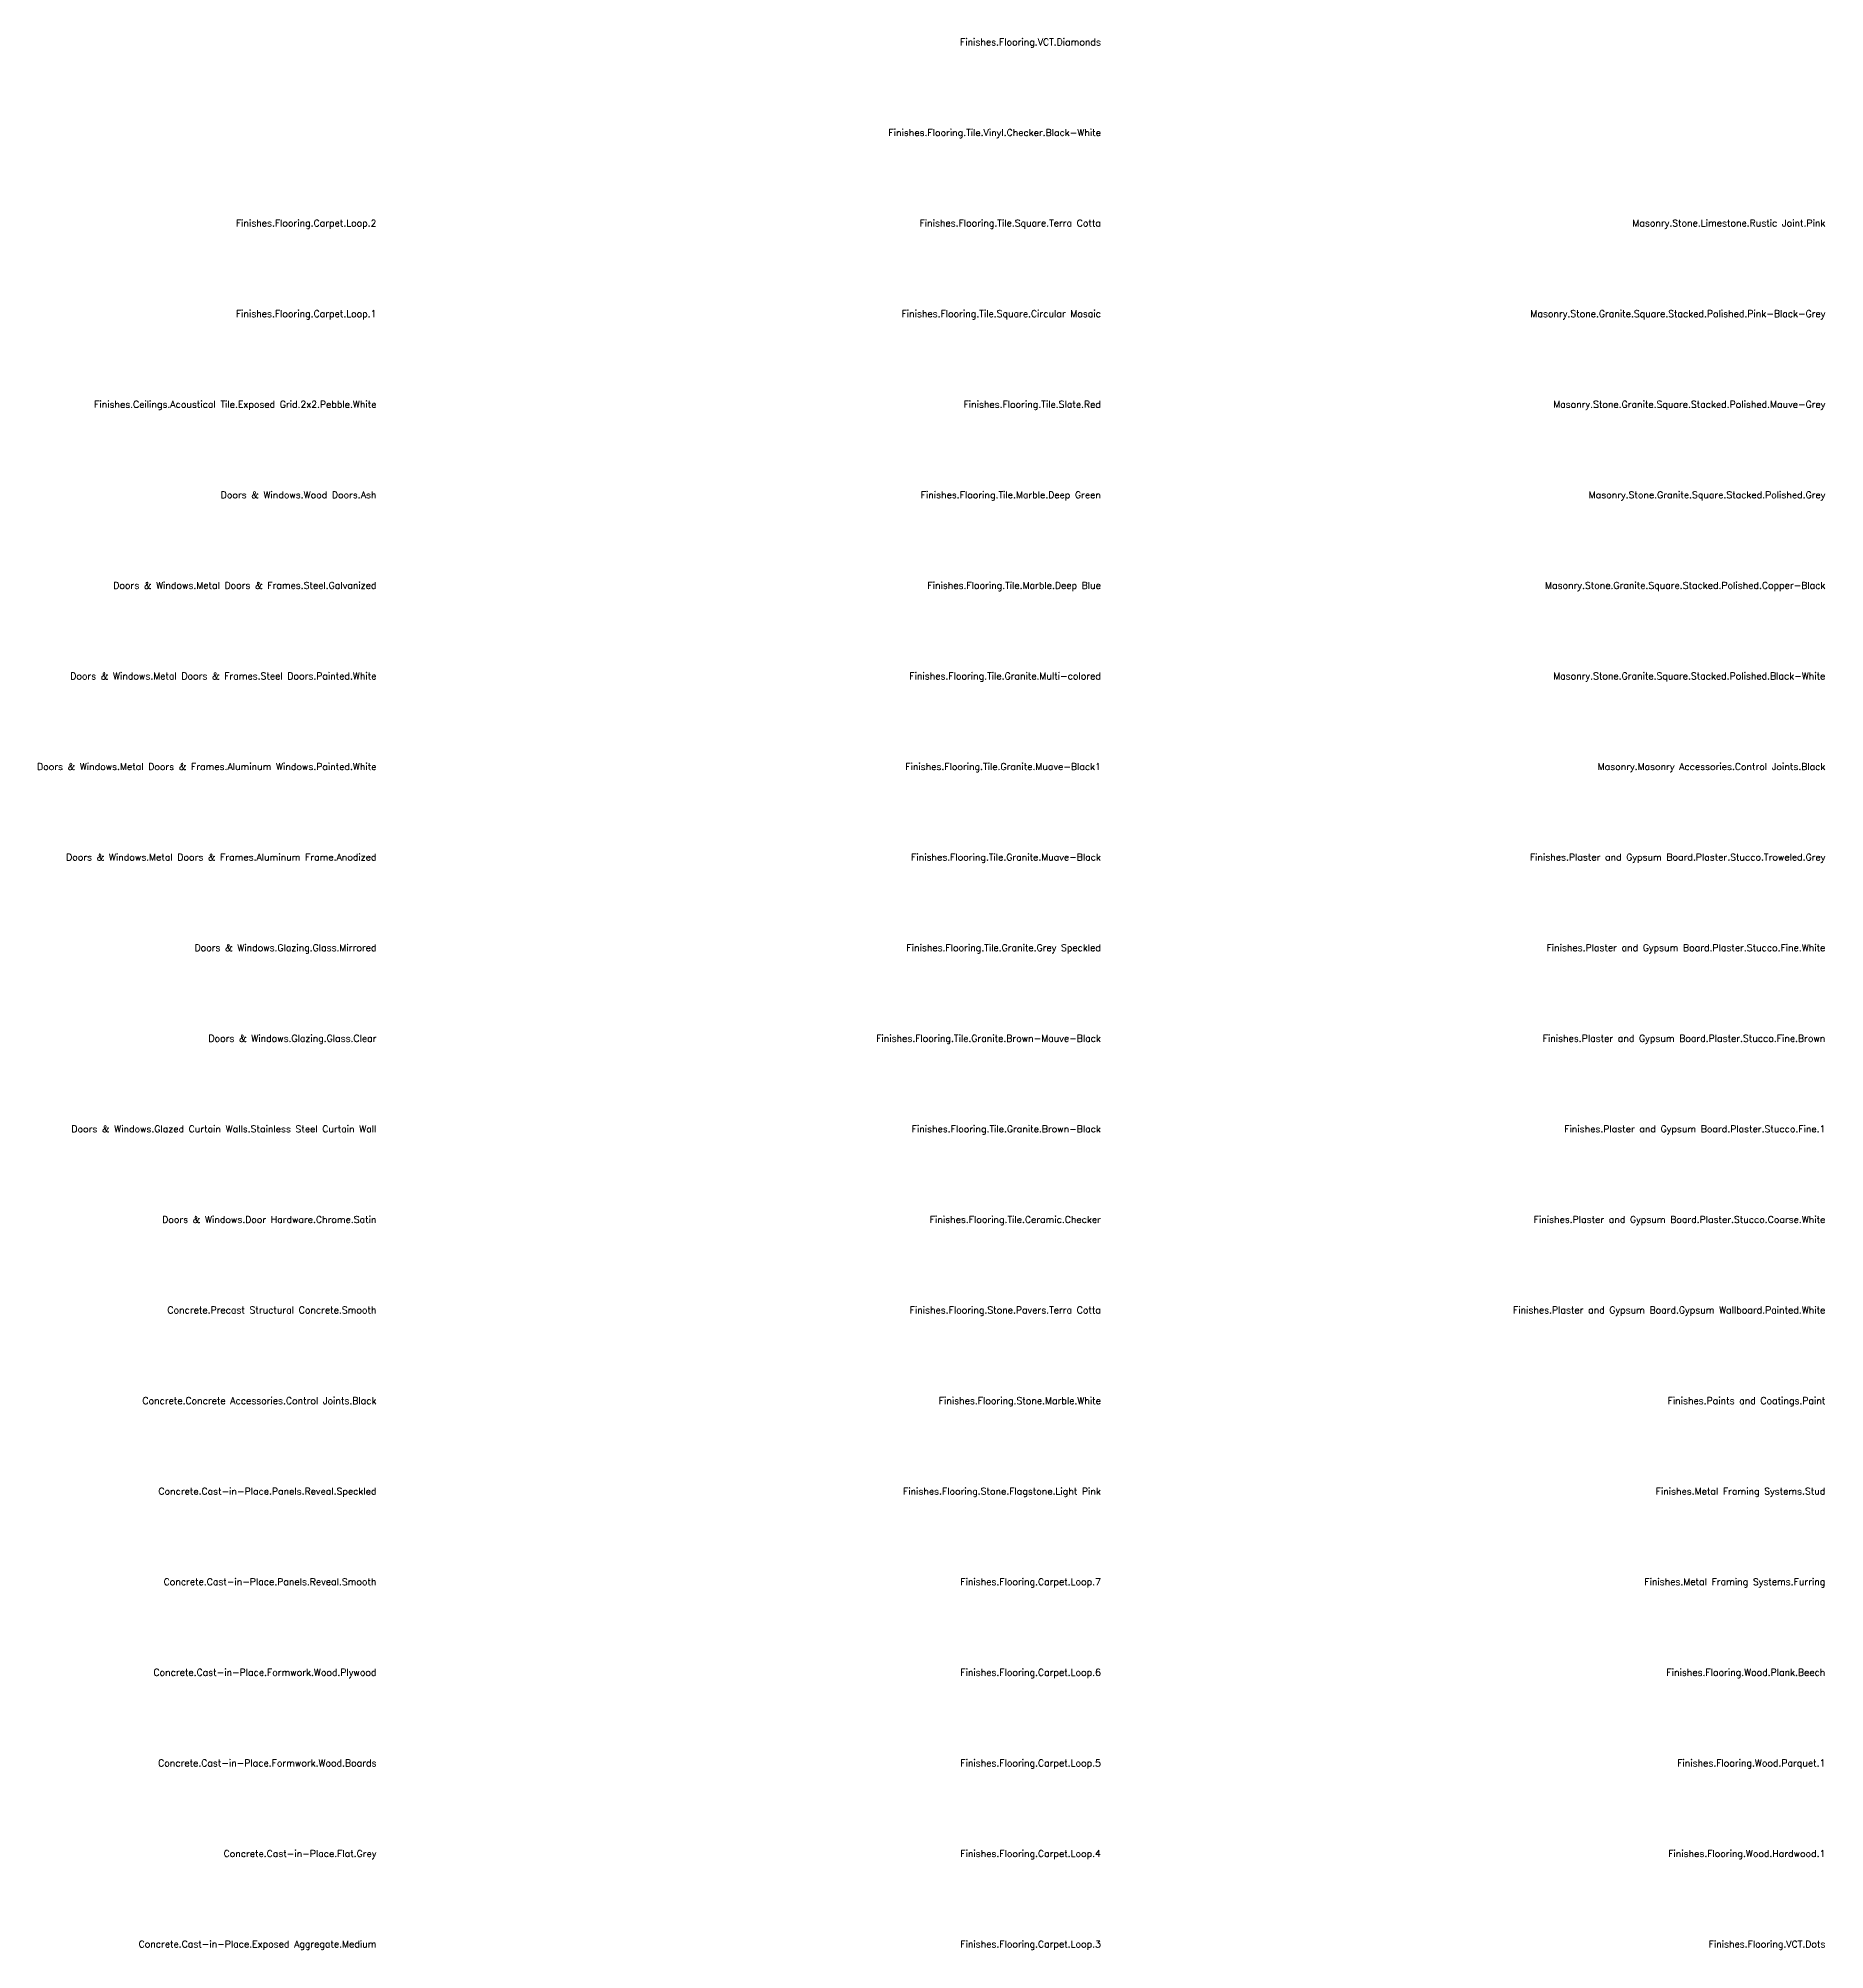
# Model space of a CAD drawing. Header units: millimetres. Extents: x -11210 to 143985, y 1425 to 64736.
# Drawn here: x -11210 to 47976, y 1425 to 64736 of the extents above; entities that cross this region are included whole.
import ezdxf
from ezdxf.enums import TextEntityAlignment as Align

# ---------------------------------------------------------------- set-up
doc = ezdxf.new("R2010")
doc.units = ezdxf.units.MM
doc.header["$LTSCALE"] = 0.5
doc.styles.add('RomanS', font='romans.shx')

msp = doc.modelspace()

# ---------------------------------------------------------------- texts
at = {"style": 'RomanS'}
for s, p in [('Finishes.Flooring.VCT.Diamonds', (23995, 64500)), ('Finishes.Flooring.Tile.Vinyl.Checker.Black-White', (23995, 61500)), ('Finishes.Flooring.Carpet.Loop.2', (-5, 58500)), ('Finishes.Flooring.Tile.Square.Terra Cotta', (23995, 58500)), ('Masonry.Stone.Limestone.Rustic Joint.Pink', (47995, 58500)), ('Finishes.Flooring.Carpet.Loop.1', (-5, 55500)), ('Finishes.Flooring.Tile.Square.Circular Mosaic', (23995, 55500)), ('Masonry.Stone.Granite.Square.Stacked.Polished.Pink-Black-Grey', (47995, 55500)), ('Finishes.Ceilings.Acoustical Tile.Exposed Grid.2x2.Pebble.White', (-5, 52500)), ('Finishes.Flooring.Tile.Slate.Red', (23995, 52500)), ('Masonry.Stone.Granite.Square.Stacked.Polished.Mauve-Grey', (47995, 52500)), ('Doors & Windows.Wood Doors.Ash', (-5, 49500)), ('Finishes.Flooring.Tile.Marble.Deep Green', (23995, 49500)), ('Masonry.Stone.Granite.Square.Stacked.Polished.Grey', (47995, 49500)), ('Doors & Windows.Metal Doors & Frames.Steel.Galvanized', (-5, 46500)), ('Finishes.Flooring.Tile.Marble.Deep Blue', (23995, 46500)), ('Masonry.Stone.Granite.Square.Stacked.Polished.Copper-Black', (47995, 46500)), ('Doors & Windows.Metal Doors & Frames.Steel Doors.Painted.White', (-5, 43500)), ('Finishes.Flooring.Tile.Granite.Multi-colored', (23995, 43500)), ('Masonry.Stone.Granite.Square.Stacked.Polished.Black-White', (47995, 43500)), ('Doors & Windows.Metal Doors & Frames.Aluminum Windows.Painted.White', (-5, 40500)), ('Finishes.Flooring.Tile.Granite.Muave-Black1', (23995, 40500)), ('Masonry.Masonry Accessories.Control Joints.Black', (47995, 40500)), ('Doors & Windows.Metal Doors & Frames.Aluminum Frame.Anodized', (-5, 37500)), ('Finishes.Flooring.Tile.Granite.Muave-Black', (23995, 37500)), ('Finishes.Plaster and Gypsum Board.Plaster.Stucco.Troweled.Grey', (47995, 37500)), ('Doors & Windows.Glazing.Glass.Mirrored', (-5, 34500)), ('Finishes.Flooring.Tile.Granite.Grey Speckled', (23995, 34500)), ('Finishes.Plaster and Gypsum Board.Plaster.Stucco.Fine.White', (47995, 34500)), ('Doors & Windows.Glazing.Glass.Clear', (-5, 31500)), ('Finishes.Flooring.Tile.Granite.Brown-Mauve-Black', (23995, 31500)), ('Finishes.Plaster and Gypsum Board.Plaster.Stucco.Fine.Brown', (47995, 31500)), ('Doors & Windows.Glazed Curtain Walls.Stainless Steel Curtain Wall', (-5, 28500)), ('Finishes.Flooring.Tile.Granite.Brown-Black', (23995, 28500)), ('Finishes.Plaster and Gypsum Board.Plaster.Stucco.Fine.1', (47995, 28500)), ('Doors & Windows.Door Hardware.Chrome.Satin', (-5, 25500)), ('Finishes.Flooring.Tile.Ceramic.Checker', (23995, 25500)), ('Finishes.Plaster and Gypsum Board.Plaster.Stucco.Coarse.White', (47995, 25500)), ('Concrete.Precast Structural Concrete.Smooth', (-5, 22500)), ('Finishes.Flooring.Stone.Pavers.Terra Cotta', (23995, 22500)), ('Finishes.Plaster and Gypsum Board.Gypsum Wallboard.Painted.White', (47995, 22500)), ('Concrete.Concrete Accessories.Control Joints.Black', (-5, 19500)), ('Finishes.Flooring.Stone.Marble.White', (23995, 19500)), ('Finishes.Paints and Coatings.Paint', (47995, 19500)), ('Concrete.Cast-in-Place.Panels.Reveal.Speckled', (-5, 16500)), ('Finishes.Flooring.Stone.Flagstone.Light Pink', (23995, 16500)), ('Finishes.Metal Framing Systems.Stud', (47995, 16500)), ('Concrete.Cast-in-Place.Panels.Reveal.Smooth', (-5, 13500)), ('Finishes.Flooring.Carpet.Loop.7', (23995, 13500)), ('Finishes.Metal Framing Systems.Furring', (47995, 13500)), ('Concrete.Cast-in-Place.Formwork.Wood.Plywood', (-5, 10500)), ('Finishes.Flooring.Carpet.Loop.6', (23995, 10500)), ('Finishes.Flooring.Wood.Plank.Beech', (47995, 10500)), ('Concrete.Cast-in-Place.Formwork.Wood.Boards', (-5, 7500)), ('Finishes.Flooring.Carpet.Loop.5', (23995, 7500)), ('Finishes.Flooring.Wood.Parquet.1', (47995, 7500)), ('Concrete.Cast-in-Place.Flat.Grey', (-5, 4500)), ('Finishes.Flooring.Carpet.Loop.4', (23995, 4500)), ('Finishes.Flooring.Wood.Hardwood.1', (47995, 4500)), ('Concrete.Cast-in-Place.Exposed Aggregate.Medium', (-5, 1500)), ('Finishes.Flooring.Carpet.Loop.3', (23995, 1500)), ('Finishes.Flooring.VCT.Dots', (47995, 1500))]:
    msp.add_text(s, height=225, dxfattribs=at).set_placement(p, align=Align.RIGHT)

doc.saveas('drawing.dxf')
